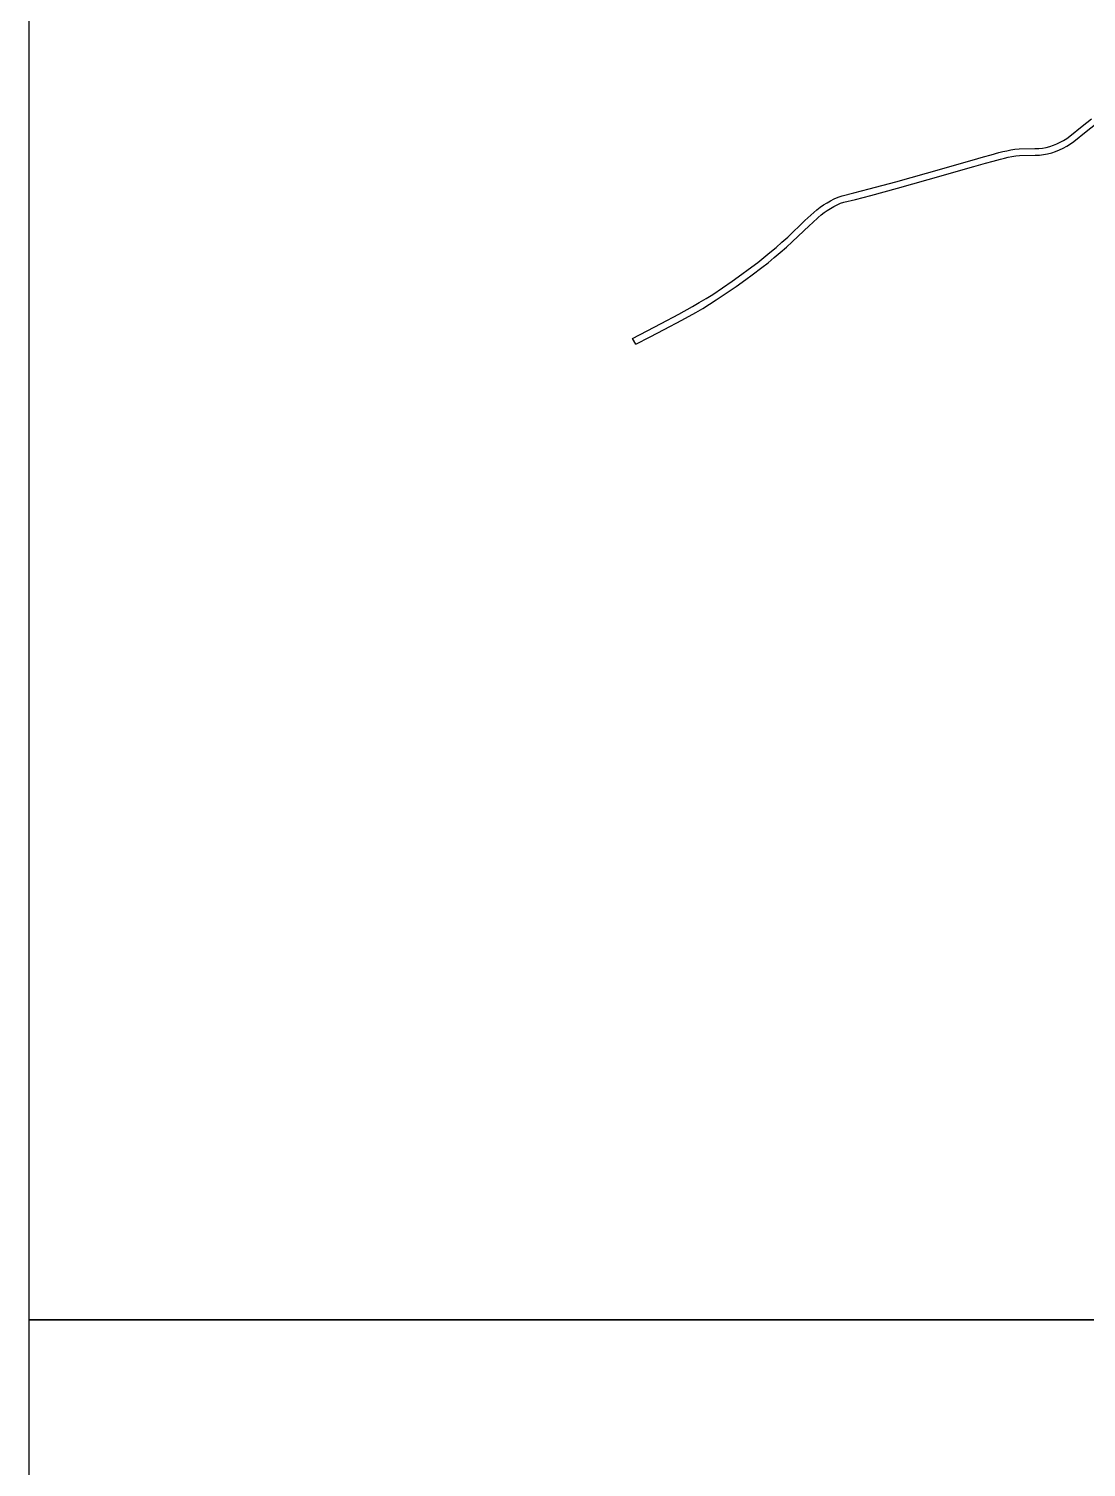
# Model space of a CAD drawing. Header units: metres. Extents: x -20000 to -16000, y -117000 to -114000.
# Drawn here: x -16800 to -16400, y -116456 to -115912 of the extents above; entities that cross this region are included whole.
import ezdxf

# ---------------------------------------------------------------- set-up
doc = ezdxf.new("R2010")
doc.units = ezdxf.units.M
doc.header["$LTSCALE"] = 2.5
doc.layers.add('図郭', color=7, linetype='Continuous')
doc.layers.add('道路', color=7, linetype='Continuous')

msp = doc.modelspace()

# ---------------------------------------------------------------- linework, layer by layer
at = {"layer": '図郭'}
for points in [[(-16800, -116400), (-16000, -116400), (-16000, -115800), (-16800, -115800)], [(-16800, -117000), (-16000, -117000), (-16000, -116400), (-16800, -116400)]]:
    msp.add_lwpolyline(points, close=True, dxfattribs=at)
at = {"layer": '道路'}
for points in [[(-16571.57, -116028.66), (-16566.07, -116025.84), (-16560.75, -116023.08), (-16554.16, -116019.54), (-16548.93, -116016.64), (-16546.35, -116015.15), (-16543.8, -116013.62), (-16541.29, -116012.04), (-16537.57, -116009.55), (-16533.89, -116006.99), (-16530.25, -116004.38), (-16527.85, -116002.61), (-16524.28, -115999.9), (-16521.93, -115998.06), (-16519.62, -115996.19), (-16517.33, -115994.28), (-16515.09, -115992.32), (-16512.88, -115990.34), (-16506.4, -115984.11), (-16505.3, -115983.07), (-16503.06, -115981.03), (-16501.89, -115980.02), (-16500.67, -115979.04), (-16499.37, -115978.15), (-16498.04, -115977.35), (-16496.69, -115976.59), (-16495.32, -115975.87), (-16493.87, -115975.22), (-16492.34, -115974.67), (-16487.91, -115973.63), (-16482.12, -115972.14), (-16472, -115969.39), (-16460.45, -115966.18), (-16443.15, -115961.21), (-16438.82, -115959.97), (-16435.92, -115959.16), (-16433, -115958.39), (-16431.52, -115958.02), (-16430.03, -115957.69), (-16428.53, -115957.38), (-16426.99, -115957.13), (-16425.41, -115956.96), (-16419.38, -115956.88), (-16417.94, -115956.8), (-16416.52, -115956.64), (-16415.12, -115956.4), (-16413.76, -115956.06), (-16412.41, -115955.62), (-16411.09, -115955.1), (-16409.81, -115954.49), (-16408.58, -115953.79), (-16407.38, -115953.01), (-16406.22, -115952.17), (-16401.58, -115948.41), (-16398.01, -115945.63)], [(-16570.43, -116030.88), (-16564.92, -116028.07), (-16559.59, -116025.29), (-16552.96, -116021.74), (-16547.7, -116018.82), (-16545.08, -116017.3), (-16542.49, -116015.75), (-16539.93, -116014.13), (-16536.16, -116011.61), (-16532.45, -116009.04), (-16528.78, -116006.4), (-16526.35, -116004.61), (-16522.75, -116001.88), (-16520.37, -116000.02), (-16518.03, -115998.12), (-16515.71, -115996.18), (-16513.43, -115994.2), (-16511.18, -115992.17), (-16504.67, -115985.92), (-16503.6, -115984.9), (-16501.41, -115982.9), (-16500.3, -115981.95), (-16499.18, -115981.05), (-16498.01, -115980.25), (-16496.78, -115979.51), (-16495.5, -115978.79), (-16494.22, -115978.12), (-16492.93, -115977.54), (-16491.64, -115977.07), (-16487.31, -115976.06), (-16481.48, -115974.56), (-16471.34, -115971.8), (-16459.77, -115968.58), (-16442.46, -115963.61), (-16438.14, -115962.37), (-16435.26, -115961.57), (-16432.38, -115960.81), (-16430.95, -115960.45), (-16429.51, -115960.13), (-16428.08, -115959.84), (-16426.65, -115959.61), (-16425.26, -115959.45), (-16419.29, -115959.38), (-16417.73, -115959.29), (-16416.17, -115959.11), (-16414.61, -115958.85), (-16413.06, -115958.47), (-16411.56, -115957.97), (-16410.09, -115957.39), (-16408.66, -115956.71), (-16407.28, -115955.93), (-16405.97, -115955.08), (-16404.7, -115954.16), (-16400.02, -115950.36), (-16396.49, -115947.62)], [(-16570.43, -116030.88), (-16571.57, -116028.66)]]:
    msp.add_lwpolyline(points, dxfattribs=at)

doc.saveas('drawing.dxf')
